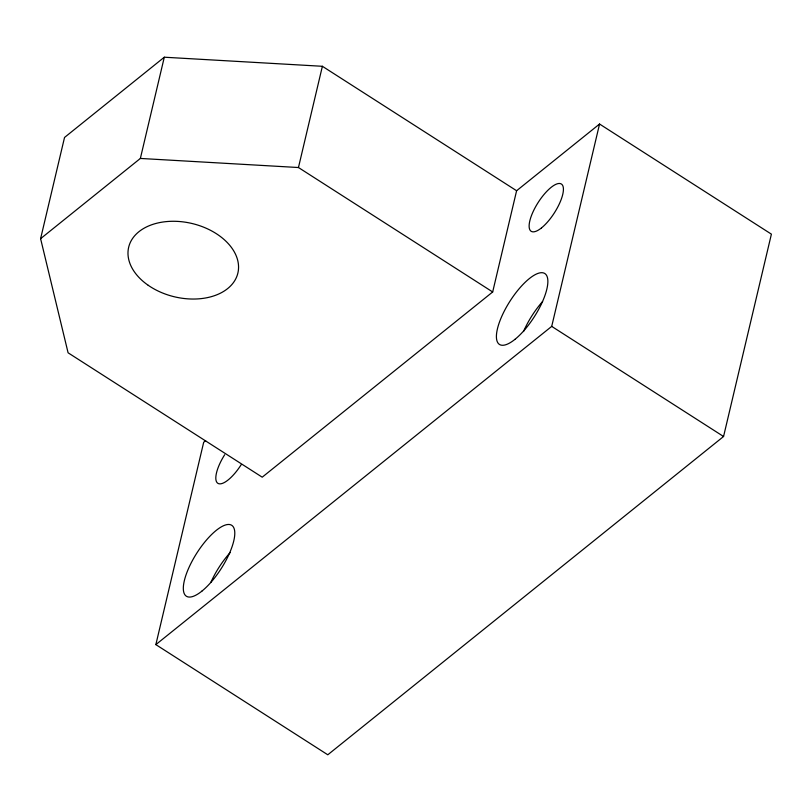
<?xml version="1.0" encoding="UTF-8"?>
<svg xmlns="http://www.w3.org/2000/svg" width="812" height="812" viewBox="0 0 812 812"><rect width="100%" height="100%" fill="white"/><g stroke="black" fill="none" stroke-linecap="round" stroke-linejoin="round"><path stroke-width="1.22" d="M40.6 238.677L64.534 137.451L164.298 57.216L322.384 66.29L516.605 190.739L492.681 291.965L262.215 477.182L68.086 352.794L40.6 238.677L140.364 158.441L164.298 57.216M516.605 190.739L599.55 124.033L771.4 234.15L723.563 436.501L327.794 754.784L155.853 644.616L203.69 442.266L205.649 440.683M492.681 291.965L298.461 167.526L322.384 66.29M155.853 644.616L551.713 326.383L599.55 124.033M140.364 158.441L298.461 167.526M551.713 326.383L723.563 436.501M241.245 464.596A28.055 9.632 -57.4 0 1 217.92 483.343A28.055 9.632 -57.4 0 1 224.68 454.74M523.517 331.55A42.082 14.443 -57.4 0 1 542.599 301.516M210.897 582.295A42.082 14.443 -57.4 0 1 230.273 552.464M541.492 227.908A28.055 9.632 -57.4 0 0 562.939 186.09A28.055 9.632 -57.4 0 0 534.377 209.06A28.055 9.632 -57.4 0 0 541.492 227.908M514.96 339.355A42.082 14.443 -57.4 0 0 547.136 276.618A42.082 14.443 -57.4 0 0 504.293 311.077A42.082 14.443 -57.4 0 0 514.96 339.355M201.883 591.136A42.082 14.443 -57.4 0 0 234.059 528.399A42.082 14.443 -57.4 0 0 191.216 562.848A42.082 14.443 -57.4 0 0 201.883 591.136M148.21 285.296A56.109 37.687 13.3 0 0 237.825 273.279A56.109 37.687 13.3 0 0 163.78 221.899A56.109 37.687 13.3 0 0 148.21 285.296"/></g></svg>
